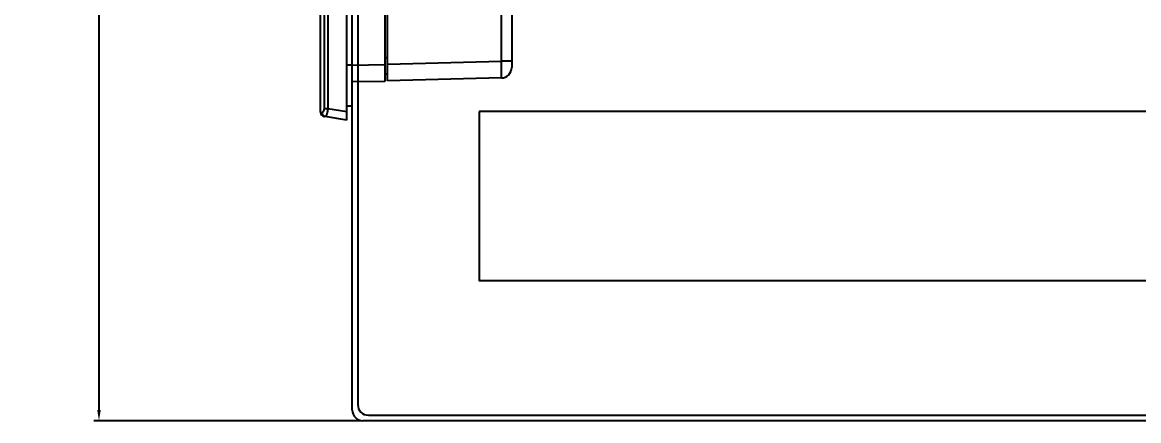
# Model space of a CAD drawing. Header units: millimetres. Extents: x 979 to 3414, y -1029 to 703.
# Drawn here: x 1864.4 to 2128.4, y 276 to 370.2 of the extents above; entities that cross this region are included whole.
import ezdxf

# ---------------------------------------------------------------- set-up
doc = ezdxf.new("R2010")
doc.units = ezdxf.units.MM
doc.styles.get("Standard").update_dxf_attribs({"font": 'arial.ttf'})
doc.dimstyles.new('ISO-25', dxfattribs={"dimtxt": 2.5, "dimasz": 2.5, "dimexe": 1.25, "dimexo": 0.625, "dimtad": 1, "dimtxsty": 'Standard', "dimcen": 2.5, "dimadec": 0, "dimazin": 0, "dimtfac": 1, "dimtmove": 0, "dimatfit": 3, "dimfxl": 1, "dimarcsym": 0})

# ---------------------------------------------------------------- blocks, each defined once
blk = doc.blocks.new('*D22')
at = {"color": 0, "lineweight": -2, "transparency": 16777216}
for p, q in [((1944.29, 575.97), (1881.25, 575.97)), ((1882.5, 573.47), (1882.5, 278.47)), ((1944.29, 275.97), (1881.25, 275.97))]:
    blk.add_line(p, q, dxfattribs=at)
at = {"color": 0, "transparency": 16777216}
for points in [[(1882.08, 573.47), (1882.92, 573.47), (1882.5, 575.97)], [(1882.08, 278.47), (1882.92, 278.47), (1882.5, 275.97)]]:
    blk.add_solid(points, dxfattribs=at)
at = {"layer": 'Defpoints', "color": 0, "transparency": 16777216}
for p in [(1944.92, 575.97), (1882.5, 275.97), (1944.92, 275.97)]:
    blk.add_point(p, dxfattribs=at)
at = {"color": 0, "transparency": 16777216, "insert": (1874.21, 425.97), "char_height": 15, "attachment_point": 5, "rotation": 90}
blk.add_mtext('300', dxfattribs=at)

msp = doc.modelspace()

# ---------------------------------------------------------------- linework, layer by layer
for p, q in [((1942.416, 278.467), (1942.416, 573.467)), ((1943.716, 572.167), (1943.716, 279.767)), ((1946.216, 277.267), (2388.673, 277.267)), ((2389.916, 275.967), (1944.916, 275.967))]:
    msp.add_line(p, q)
at = {"color": 7, "linetype": 'Continuous'}
for p, q in [((1941.116, 347.104), (1941.116, 505.104)), ((1934.916, 348.956), (1934.916, 503.253)), ((1935.807, 349.843), (1935.807, 502.366)), ((1936.618, 502.366), (1936.618, 349.843)), ((1942.416, 350.354), (1942.416, 501.854)), ((1950.116, 495.947), (1950.116, 356.261)), ((1950.716, 356.361), (1950.716, 495.848)), ((1980.116, 492.643), (1980.116, 359.566)), ((1977.682, 361.066), (1977.682, 442.599)), ((1950.116, 361.943), (1950.716, 361.943)), ((1942.416, 360.104), (1941.116, 360.104)), ((1942.417, 360.126), (1950.116, 360.261)), ((1950.716, 360.36), (1977.682, 361.066)), ((1980.116, 361.066), (1977.682, 361.066)), ((1950.716, 357.943), (1950.116, 357.943)), ((1977.682, 357.067), (1950.716, 356.361)), ((1950.116, 356.261), (1942.417, 356.127)), ((1934.916, 348.956), (1935.235, 348.913)), ((1935.807, 349.843), (1936.618, 349.843)), ((1936.618, 349.843), (1941.116, 349.117)), ((1942.416, 350.354), (1941.116, 350.354)), ((1936.023, 347.926), (1935.757, 347.969)), ((1941.116, 347.104), (1936.023, 347.926))]:
    msp.add_line(p, q, dxfattribs=at)
for points in [[(1977.682, 357.067), (1977.699, 357.263), (1977.708, 357.831), (1977.708, 358.716), (1977.699, 359.83), (1977.682, 361.066)], [(1935.235, 348.913), (1935.24, 348.913), (1935.244, 348.912), (1935.249, 348.912), (1935.254, 348.912), (1935.258, 348.912), (1935.263, 348.912), (1935.268, 348.912), (1935.273, 348.912), (1935.278, 348.913), (1935.282, 348.913), (1935.287, 348.914), (1935.292, 348.914), (1935.297, 348.915), (1935.302, 348.916), (1935.307, 348.917), (1935.312, 348.919), (1935.317, 348.92), (1935.323, 348.921), (1935.328, 348.923), (1935.333, 348.925), (1935.338, 348.927), (1935.343, 348.929), (1935.348, 348.931), (1935.354, 348.933), (1935.359, 348.935), (1935.364, 348.937), (1935.37, 348.94), (1935.375, 348.943), (1935.38, 348.945), (1935.386, 348.948), (1935.391, 348.951), (1935.397, 348.955), (1935.402, 348.958), (1935.408, 348.961), (1935.413, 348.965), (1935.419, 348.968), (1935.424, 348.972), (1935.43, 348.976), (1935.435, 348.98), (1935.441, 348.984), (1935.447, 348.988), (1935.452, 348.993), (1935.458, 348.997), (1935.463, 349.002), (1935.469, 349.007), (1935.475, 349.011), (1935.48, 349.016), (1935.486, 349.022), (1935.491, 349.027), (1935.497, 349.032), (1935.503, 349.038), (1935.508, 349.043), (1935.514, 349.049), (1935.52, 349.055), (1935.525, 349.061), (1935.531, 349.067), (1935.537, 349.073), (1935.542, 349.08), (1935.548, 349.086), (1935.554, 349.093), (1935.559, 349.1), (1935.565, 349.106), (1935.571, 349.114), (1935.576, 349.121), (1935.582, 349.128), (1935.587, 349.136), (1935.593, 349.143), (1935.599, 349.151), (1935.604, 349.159), (1935.61, 349.167), (1935.615, 349.175), (1935.62, 349.183), (1935.626, 349.192), (1935.631, 349.2), (1935.637, 349.209), (1935.642, 349.218), (1935.647, 349.227), (1935.652, 349.236), (1935.657, 349.245), (1935.663, 349.254), (1935.668, 349.264), (1935.673, 349.273), (1935.678, 349.283), (1935.683, 349.293), (1935.688, 349.303), (1935.692, 349.313), (1935.697, 349.324), (1935.702, 349.334), (1935.707, 349.345), (1935.711, 349.356), (1935.716, 349.367), (1935.72, 349.378), (1935.725, 349.39), (1935.729, 349.401), (1935.733, 349.413), (1935.738, 349.425), (1935.742, 349.436), (1935.746, 349.448), (1935.749, 349.461), (1935.753, 349.473), (1935.757, 349.485), (1935.76, 349.498), (1935.764, 349.51), (1935.767, 349.523), (1935.77, 349.536), (1935.773, 349.549), (1935.776, 349.562), (1935.779, 349.575), (1935.782, 349.589), (1935.785, 349.602), (1935.787, 349.616), (1935.789, 349.63), (1935.792, 349.643), (1935.794, 349.657), (1935.796, 349.671), (1935.797, 349.685), (1935.799, 349.7), (1935.801, 349.714), (1935.802, 349.728), (1935.803, 349.742), (1935.804, 349.756), (1935.805, 349.771), (1935.806, 349.785), (1935.806, 349.8), (1935.806, 349.814), (1935.807, 349.828), (1935.807, 349.843)], [(1935.235, 348.913), (1935.268, 348.634), (1935.375, 348.376), (1935.546, 348.162), (1935.768, 348.008), (1936.023, 347.926)], [(1936.618, 349.843), (1936.616, 349.817), (1936.614, 349.791), (1936.612, 349.765), (1936.609, 349.74), (1936.607, 349.714), (1936.604, 349.688), (1936.602, 349.662), (1936.599, 349.637), (1936.596, 349.611), (1936.593, 349.586), (1936.59, 349.56), (1936.587, 349.535), (1936.583, 349.509), (1936.58, 349.484), (1936.577, 349.459), (1936.573, 349.434), (1936.57, 349.409), (1936.566, 349.385), (1936.562, 349.36), (1936.558, 349.335), (1936.554, 349.311), (1936.55, 349.287), (1936.546, 349.263), (1936.542, 349.239), (1936.538, 349.215), (1936.534, 349.191), (1936.529, 349.167), (1936.525, 349.144), (1936.52, 349.12), (1936.516, 349.097), (1936.511, 349.074), (1936.506, 349.051), (1936.502, 349.028), (1936.497, 349.005), (1936.492, 348.982), (1936.487, 348.96), (1936.482, 348.937), (1936.477, 348.915), (1936.471, 348.893), (1936.466, 348.871), (1936.461, 348.849), (1936.456, 348.828), (1936.45, 348.807), (1936.445, 348.786), (1936.44, 348.765), (1936.434, 348.745), (1936.429, 348.724), (1936.423, 348.704), (1936.418, 348.685), (1936.412, 348.665), (1936.406, 348.645), (1936.401, 348.626), (1936.395, 348.607), (1936.389, 348.588), (1936.384, 348.57), (1936.378, 348.551), (1936.372, 348.533), (1936.366, 348.515), (1936.36, 348.498), (1936.355, 348.48), (1936.349, 348.463), (1936.343, 348.446), (1936.337, 348.429), (1936.331, 348.412), (1936.325, 348.395), (1936.319, 348.379), (1936.313, 348.363), (1936.307, 348.348), (1936.301, 348.332), (1936.295, 348.317), (1936.289, 348.302), (1936.283, 348.288), (1936.278, 348.274), (1936.272, 348.26), (1936.266, 348.246), (1936.26, 348.232), (1936.254, 348.219), (1936.248, 348.206), (1936.243, 348.194), (1936.237, 348.181), (1936.231, 348.169), (1936.225, 348.158), (1936.22, 348.146), (1936.214, 348.135), (1936.208, 348.124), (1936.203, 348.113), (1936.197, 348.103), (1936.191, 348.093), (1936.186, 348.083), (1936.18, 348.073), (1936.175, 348.064), (1936.169, 348.055), (1936.164, 348.046), (1936.158, 348.038), (1936.153, 348.03), (1936.147, 348.022), (1936.142, 348.014), (1936.137, 348.007), (1936.132, 348), (1936.127, 347.993), (1936.121, 347.987), (1936.116, 347.981), (1936.111, 347.975), (1936.106, 347.97), (1936.102, 347.965), (1936.097, 347.96), (1936.092, 347.956), (1936.087, 347.952), (1936.082, 347.948), (1936.078, 347.944), (1936.073, 347.941), (1936.069, 347.938), (1936.064, 347.935), (1936.06, 347.933), (1936.056, 347.931), (1936.051, 347.929), (1936.047, 347.928), (1936.043, 347.927), (1936.039, 347.926), (1936.035, 347.926), (1936.031, 347.925), (1936.027, 347.926), (1936.023, 347.926)]]:
    msp.add_lwpolyline(points, dxfattribs=at)
msp.add_lwpolyline([(1972.416, 349.142), (1972.416, 309.142), (2322.416, 309.142), (2322.416, 349.142), (1972.416, 349.142)])
for centre, radius, start, end in [((1977.616, 359.566), 2.5, 271.5, 0), ((1935.916, 348.956), 1, 180, 260.83765)]:
    msp.add_arc(centre, radius, start, end, dxfattribs=at)
for centre in [(1944.916, 278.467), (1946.216, 279.767)]:
    msp.add_arc(centre, 2.5, 180, 270)

# ---------------------------------------------------------------- dimensions: what is measured, and where the dimension line sits
dim = msp.add_linear_dim(base=(1882.501, 275.967), p1=(1944.916, 575.967), p2=(1944.916, 275.967), angle=90, dimstyle='ISO-25', override={"dimtxt": 15})
dim.commit()
dim.dimension.update_dxf_attribs({"geometry": '*D22', "text_midpoint": (1874.213, 425.967)})

doc.saveas('drawing.dxf')
